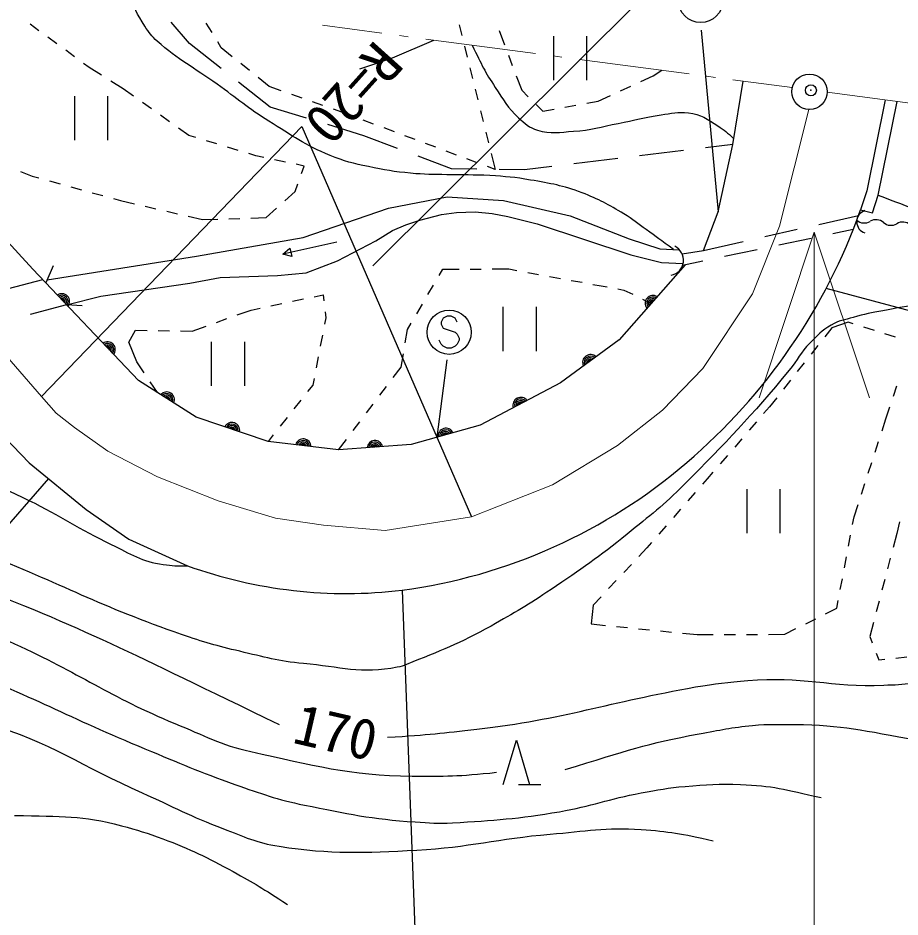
# Model space of a CAD drawing. Units: millimetres, scale not verified. Extents: x 40000 to 680000, y 20000 to 380000.
# Drawn here: x 112771 to 152634, y 243184 to 283832 of the extents above; entities that cross this region are included whole.
import ezdxf
from ezdxf.enums import TextEntityAlignment as Align

# ---------------------------------------------------------------- set-up
doc = ezdxf.new("R2010")
doc.units = ezdxf.units.MM
doc.header["$LTSCALE"] = 1000
doc.header["$PDMODE"] = 32
doc.header["$PDSIZE"] = 500
doc.linetypes.add('CHAIN', pattern=[18.5, 12, -1.5, 3.5, -1.5])
for name, color, linetype, lineweight in [('M-BGD', 7, 'Continuous', 25), ('M-BMK', 2, 'CHAIN', 13), ('M-BMK-HTXT', 7, 'Continuous', 13), ('M-BMK-SRVR', 3, 'Continuous', 25), ('M-STR-HTXT', 7, 'Continuous', 13), ('M-STR-STRC', 7, 'Continuous', 25)]:
    doc.layers.add(name, color=color, linetype=linetype, lineweight=lineweight)
doc.layers.add('M-OTRS', color=6, linetype='Continuous')
doc.styles.add('ＭＳ ゴシック', font='')
doc.styles.get('ＭＳ ゴシック').set_extended_font_data('MS Gothic')

msp = doc.modelspace()

# ---------------------------------------------------------------- linework, layer by layer
at = {"layer": 'M-BGD'}
for p, q in [((113718, 283257), (113315, 283553)), ((120518, 282680), (119689, 283646)), ((121540, 283175), (121282, 283603)), ((132715, 283523), (132835, 283038)), ((114524, 282665), (114121, 282961)), ((134511, 283265), (134758, 282616)), ((136971, 283015), (136971, 281015)), ((138471, 283015), (138471, 281015)), ((121953, 281551), (120518, 282680)), ((121958, 282482), (121798, 282747)), ((132955, 282552), (133075, 282067)), ((115330, 282074), (114927, 282369)), ((122457, 282080), (121958, 282482)), ((134935, 282149), (135113, 281681)), ((115981, 281597), (115734, 281778)), ((123236, 281453), (122847, 281766)), ((116543, 281246), (115981, 281597)), ((133195, 281582), (133315, 281096)), ((141485, 281215), (141867, 281465)), ((117530, 280630), (116968, 280981)), ((124175, 279805), (122740, 280934)), ((124125, 280738), (123626, 281139)), ((135290, 281214), (135536, 280565)), ((140917, 280954), (141485, 281215)), ((117991, 280302), (117530, 280630)), ((124672, 280543), (124125, 280738)), ((133436, 280611), (133556, 280126)), ((135536, 280565), (135834, 280267)), ((140008, 280536), (140463, 280745)), ((115319, 280303), (115319, 278303)), ((116819, 280303), (116819, 278303)), ((125614, 280208), (125143, 280375)), ((138474, 279973), (138986, 280066)), ((138986, 280066), (139554, 280327)), ((118806, 279721), (118399, 280012)), ((125814, 279302), (124175, 279805)), ((126556, 279872), (126085, 280040)), ((127574, 279510), (127027, 279705)), ((136188, 279914), (136486, 279616)), ((136486, 279616), (136998, 279708)), ((137490, 279796), (137982, 279885)), ((119620, 279141), (119213, 279431)), ((127909, 279385), (127574, 279510)), ((133676, 279640), (133796, 279155)), ((120488, 278522), (120027, 278851)), ((128408, 278506), (126770, 279009)), ((128846, 279035), (128378, 279210)), ((129783, 278685), (129314, 278860)), ((120808, 278426), (120488, 278522)), ((129919, 277936), (128408, 278506)), ((130719, 278335), (130251, 278510)), ((133916, 278670), (134036, 278184)), ((121765, 278136), (121287, 278281)), ((131656, 277985), (131188, 278160)), ((145077, 278110), (143845, 277960)), ((122722, 277847), (122244, 277992)), ((123521, 277606), (123201, 277702)), ((132593, 277635), (132125, 277810)), ((134156, 277699), (134333, 276984)), ((142853, 277839), (140867, 277598)), ((123879, 277529), (123521, 277606)), ((124857, 277320), (124368, 277425)), ((125704, 277139), (125346, 277216)), ((132365, 277014), (130855, 277583)), ((133530, 277285), (133061, 277460)), ((139875, 277477), (137889, 277235)), ((112890, 276894), (113414, 276681)), ((125586, 276800), (125704, 277139)), ((133515, 276997), (132365, 277014)), ((134333, 276984), (133998, 277110)), ((135665, 276964), (134515, 276982)), ((136897, 277114), (135665, 276964)), ((113414, 276681), (113719, 276597)), ((114201, 276464), (114683, 276331)), ((115165, 276198), (115647, 276065)), ((125304, 275989), (125422, 276328)), ((116129, 275931), (116611, 275798)), ((117093, 275665), (117397, 275581)), ((124832, 275565), (125304, 275989)), ((117397, 275581), (118033, 275434)), ((118520, 275321), (119007, 275208)), ((123988, 274806), (124460, 275231)), ((119494, 275096), (119982, 274983)), ((120469, 274870), (121105, 274723)), ((123296, 274786), (123988, 274806)), ((148966, 274500), (150764, 274906)), ((121105, 274723), (121796, 274743)), ((122296, 274757), (122796, 274772)), ((146528, 273949), (147991, 274280)), ((150520, 274265), (149601, 274071)), ((127180, 273690), (124738, 273154)), ((143754, 273323), (145552, 273729)), ((148622, 273865), (147155, 273556)), ((124738, 273154), (125064, 273418)), ((125144, 273052), (124738, 273154)), ((125064, 273418), (125144, 273052)), ((146176, 273350), (144708, 273041)), ((141852, 272774), (142835, 272725)), ((143730, 272835), (142811, 272641)), ((114354, 272619), (114025, 271859)), ((131801, 272189), (131965, 272472)), ((131965, 272472), (132707, 272476)), ((133207, 272479), (133707, 272482)), ((134207, 272484), (134948, 272488)), ((134948, 272488), (135315, 272421)), ((112348, 271595), (113890, 272002)), ((135807, 272331), (136299, 272241)), ((136791, 272150), (137283, 272060)), ((137774, 271970), (138266, 271880)), ((131299, 271324), (131550, 271757)), ((138758, 271789), (139125, 271722)), ((139125, 271722), (139396, 271672)), ((139888, 271583), (140158, 271533)), ((140158, 271533), (140553, 271341)), ((125184, 271024), (125673, 271127)), ((126162, 271231), (126566, 271316)), ((126566, 271316), (126596, 271043)), ((141002, 271122), (141396, 270930)), ((114963, 270869), (113315, 270427)), ((115672, 270816), (114963, 270869)), ((123311, 270628), (123716, 270713)), ((124205, 270817), (124694, 270920)), ((130797, 270460), (131048, 270892)), ((134691, 270773), (134691, 268773)), ((136191, 270773), (136191, 268773)), ((122682, 270404), (123311, 270628)), ((126648, 270546), (126678, 270272)), ((120640, 269678), (121269, 269902)), ((121740, 270069), (122211, 270237)), ((126678, 270272), (126622, 269981)), ((130382, 269745), (130546, 270027)), ((150284, 270073), (149558, 269820)), ((150524, 269998), (150284, 270073)), ((117774, 269178), (118085, 269711)), ((118085, 269711), (118612, 269704)), ((119112, 269698), (119612, 269691)), ((120112, 269685), (120640, 269678)), ((130276, 269141), (130382, 269745)), ((149558, 269820), (149233, 269410)), ((151478, 269698), (151001, 269848)), ((152432, 269399), (151955, 269548)), ((118140, 268278), (117774, 269178)), ((121501, 269196), (121501, 267196)), ((123001, 269196), (123001, 267196)), ((126527, 269490), (126433, 268999)), ((148922, 269018), (148612, 268626)), ((118467, 267795), (118140, 268278)), ((126339, 268508), (126245, 268016)), ((130082, 268045), (130189, 268648)), ((129726, 267573), (130082, 268045)), ((148302, 268234), (147992, 267841)), ((126150, 267525), (126094, 267234)), ((119073, 266898), (118746, 267381)), ((126094, 267234), (125863, 266942)), ((129124, 266775), (129425, 267174)), ((147681, 267449), (147371, 267057)), ((152339, 266729), (152496, 267203)), ((147061, 266665), (146736, 266254)), ((125552, 266550), (125242, 266158)), ((128521, 265976), (128822, 266376)), ((146736, 266254), (146469, 265946)), ((152000, 265707), (152181, 266254)), ((124931, 265766), (124620, 265374)), ((127919, 265178), (128220, 265577)), ((146142, 265567), (145815, 265189)), ((151822, 265159), (152000, 265707)), ((124310, 264983), (124078, 264690)), ((127261, 264307), (127617, 264779)), ((145488, 264811), (145162, 264432)), ((151512, 264208), (151667, 264684)), ((144835, 264054), (144508, 263676)), ((151202, 263258), (151357, 263733)), ((143914, 262988), (143706, 262750)), ((144181, 263297), (143914, 262988)), ((150892, 262307), (151047, 262782)), ((143377, 262373), (143049, 261996)), ((145705, 262535), (145705, 260535)), ((147205, 262535), (147205, 260535)), ((150559, 261283), (150737, 261831)), ((142720, 261619), (142392, 261242)), ((150493, 260936), (150559, 261283)), ((152615, 261047), (152485, 260529)), ((142063, 260865), (141735, 260488)), ((150307, 259954), (150400, 260445)), ((152485, 260529), (152319, 259892)), ((141198, 259872), (140836, 259488)), ((141406, 260111), (141198, 259872)), ((150121, 258971), (150214, 259463)), ((152193, 259408), (152067, 258924)), ((140494, 259124), (140151, 258760)), ((139808, 258396), (139465, 258032)), ((149934, 257989), (150028, 258480)), ((151942, 258440), (151816, 257956)), ((139123, 257668), (138761, 257284)), ((149776, 257151), (149841, 257498)), ((151690, 257472), (151564, 256989)), ((138761, 257284), (138678, 256434)), ((149271, 256896), (149776, 257151)), ((148377, 256447), (148824, 256671)), ((151438, 256505), (151273, 255868)), ((138678, 256434), (139328, 256368)), ((139825, 256318), (140323, 256268)), ((140820, 256218), (141318, 256167)), ((141815, 256117), (142313, 256067)), ((147426, 255967), (147931, 256222)), ((142810, 256017), (143460, 255951)), ((143460, 255951), (144193, 255954)), ((144693, 255956), (145193, 255958)), ((145693, 255960), (146193, 255962)), ((146693, 255964), (147426, 255967)), ((151273, 255868), (151383, 255576)), ((151561, 255109), (151672, 254818)), ((152448, 254893), (152946, 254942)), ((151672, 254818), (151951, 254845)), ((134696, 249178), (135296, 251178)), ((135296, 251178), (135896, 249178)), ((135396, 249178), (136396, 249178))]:
    msp.add_line(p, q, dxfattribs=at)
for points in [[(142917, 272664), (139942, 269273), (137284, 267332), (133652, 265415), (130535, 264549), (127261, 264307), (124078, 264690), (120829, 265790), (118213, 267440), (113436, 272481), (97068, 290379)], [(128223, 281531), (129690, 282031), (131565, 282833)], [(142787, 273173), (143754, 273323), (144418, 275074), (145077, 278110), (145553, 280975)], [(151962, 280124), (151138, 276020), (150853, 275152)], [(150853, 275152), (151395, 275027), (151653, 275816), (152505, 280052)], [(99135, 277227), (106186, 271163), (106744, 271065), (106690, 270659), (107423, 270295), (108478, 268810), (111391, 265656), (113274, 263723), (115849, 261615), (117782, 260265), (120431, 259066)], [(114086, 272000), (120844, 273060), (125657, 273903), (129523, 275236), (132161, 275741), (134716, 275575), (137721, 274892), (140387, 273847), (141787, 273392), (142664, 273354)], [(128939, 273761), (129702, 274227), (130295, 274481), (130931, 274693), (131906, 274947), (132584, 275032), (133432, 275074), (134195, 274989), (134915, 274862), (136229, 274523), (140467, 273123), (141852, 272774)], [(114963, 270869), (116520, 271256), (120545, 271849), (121912, 272093), (124495, 272188), (125789, 272304), (127214, 272847), (128939, 273761)]]:
    msp.add_lwpolyline(points, dxfattribs=at)
for centre, radius, start, end in [((125573, 284131), 26828, 310.5135, 340.4462), ((151210, 274618), 531, 108.687, 251.8747), ((151022, 275072), 510, 228.4662, 301.4757), ((151554, 274203), 510, 48.4662, 121.4757), ((152230, 274966), 510, 228.4662, 301.4757), ((152763, 274096), 510, 48.4662, 121.4757), ((142157, 272878), 695, 281.4524, 65.0152), ((114753, 271012), 354, 322.258, 124.6632), ((114753, 271012), 283, 324.4821, 122.4391), ((114753, 271012), 212, 328.2284, 118.6928), ((114753, 271012), 142, 335.9401, 110.9811), ((141470, 270933), 354, 57.5288, 219.934), ((141470, 270933), 283, 59.7529, 217.7099), ((141470, 270933), 212, 63.4992, 213.9636), ((114753, 271012), 100, 346.2578, 100.6634), ((141470, 270933), 142, 71.2109, 206.2519), ((141470, 270933), 100, 81.5286, 195.9342), ((116817, 268834), 354, 322.258, 124.6632), ((116817, 268834), 283, 324.4821, 122.4391), ((116817, 268834), 212, 328.2284, 118.6928), ((116817, 268834), 142, 335.9401, 110.9811), ((116817, 268834), 100, 346.2578, 100.6634), ((138645, 268259), 354, 44.9421, 207.3473), ((138645, 268259), 283, 47.1661, 205.1232), ((138645, 268259), 212, 50.9124, 201.3769), ((138645, 268259), 142, 58.6242, 193.6652), ((138645, 268259), 100, 68.9418, 183.3475), ((119492, 266569), 354, 336.563, 138.9682), ((119492, 266569), 283, 338.787, 136.7441), ((119492, 266569), 212, 342.5333, 132.9978), ((119492, 266569), 142, 350.2451, 125.2861), ((119492, 266569), 100, 0.5627, 114.9684), ((135493, 266326), 354, 36.6101, 199.0153), ((135493, 266326), 283, 38.8341, 196.7912), ((135493, 266326), 212, 42.5804, 193.0449), ((135493, 266326), 142, 50.2922, 185.3332), ((135493, 266326), 100, 60.6098, 175.0155), ((122436, 265189), 354, 350.0984, 152.5036), ((122436, 265189), 283, 352.3225, 150.2796), ((122436, 265189), 212, 356.0688, 146.5332), ((122436, 265189), 142, 3.7805, 138.8215), ((122436, 265189), 100, 14.0982, 128.5038), ((132108, 264930), 354, 24.3373, 186.7425), ((132108, 264930), 283, 26.5614, 184.5185), ((132108, 264930), 212, 30.3077, 180.7721), ((132108, 264930), 142, 38.0194, 173.0604), ((132108, 264930), 100, 48.3371, 162.7427), ((125663, 264445), 354, 1.931, 164.3362), ((125663, 264445), 283, 4.155, 162.1121), ((125663, 264445), 212, 7.9013, 158.3658), ((128902, 264374), 354, 13.0177, 175.4229), ((128902, 264374), 283, 15.2417, 173.1988), ((125663, 264445), 142, 15.6131, 150.6541), ((125663, 264445), 100, 25.9307, 140.3364), ((128902, 264374), 212, 18.9881, 169.4525), ((128902, 264374), 142, 26.6998, 161.7408), ((128902, 264374), 100, 37.0174, 151.4231), ((126814, 282575), 24839, 277.6756, 310.668), ((127623, 279045), 21234, 250.2033, 276.7838)]:
    msp.add_arc(centre, radius, start, end, dxfattribs=at)
for points, knots in [([(142400, 273366), (141804, 273803), (141651, 273916), (141166, 274261), (140773, 274542), (140570, 274725), (140156, 274972), (139446, 275397), (139040, 275634), (138267, 275928), (137389, 276261), (136859, 276345), (135934, 276506), (135220, 276629), (134813, 276663), (134090, 276705), (133334, 276749), (132908, 276722), (132151, 276744), (131513, 276763), (131154, 276751), (130518, 276811), (129766, 276882), (129347, 276956), (128608, 277111), (127920, 277255), (127530, 277349), (126880, 277616), (125736, 278087), (125167, 278510), (124114, 279161), (123159, 279751), (122689, 280179), (121776, 280833), (120714, 281593), (120036, 281916), (119059, 282782), (118803, 283009), (118691, 283173), (118504, 283460), (118153, 283998), (117997, 284336), (117804, 284948), (117494, 285931), (117530, 286533), (117321, 287542), (117179, 288228), (117112, 288616), (116926, 289292), (116780, 289824), (116668, 290113), (116493, 290636), (116203, 291506), (116096, 291783), (115704, 292847)], [0, 0, 0, 0, 1, 1, 1, 2, 2, 2, 3, 3, 3, 4, 4, 4, 5, 5, 5, 6, 6, 6, 7, 7, 7, 8, 8, 8, 9, 9, 9, 10, 10, 10, 11, 11, 11, 12, 12, 12, 13, 13, 13, 14, 14, 14, 15, 15, 15, 16, 16, 16, 17, 17, 17, 18, 18, 18, 18]), ([(133301, 282602), (133740, 281691), (133869, 281396), (134342, 280690), (134718, 280130), (134895, 279774), (135394, 279320), (135690, 279052), (135867, 278874), (136250, 278761), (136860, 278581), (137243, 278671), (137879, 278709), (138679, 278756), (139113, 278916), (139901, 279065), (140658, 279207), (141072, 279349), (141836, 279455), (142315, 279522), (142591, 279598), (143072, 279544), (143638, 279481), (143928, 279264), (144402, 278948), (144701, 278748), (144817, 278659), (145121, 278375)], [0, 0, 0, 0, 1, 1, 1, 2, 2, 2, 3, 3, 3, 4, 4, 4, 5, 5, 5, 6, 6, 6, 7, 7, 7, 8, 8, 8, 9, 9, 9, 9]), ([(151653, 275816), (153226, 275224), (153727, 275066), (154963, 274393), (155799, 273938), (156250, 273651), (157040, 273122), (158007, 272473), (158521, 272058), (159370, 271260), (159674, 270975), (160186, 270790), (160104, 270485), (160075, 270377), (159913, 270346), (159771, 270300), (159568, 270235), (159442, 270244), (159228, 270239), (158664, 270227), (158345, 270241), (157784, 270306), (157148, 270380), (156798, 270467), (156162, 270550), (155162, 270681), (154605, 270863), (153596, 270843), (152913, 270829), (152537, 270716), (151863, 270598), (151334, 270506), (151039, 270442), (150523, 270295), (150125, 270181), (149881, 270153), (149523, 269947), (149096, 269701), (148912, 269477), (148560, 269132), (148132, 268712), (148012, 268372), (147630, 267909), (145882, 265797), (144810, 264688), (142882, 262739), (141941, 261788), (141334, 261338), (140297, 260493), (139010, 259445), (138237, 258922), (136863, 257993), (135835, 257298), (135232, 256947), (134150, 256340), (132722, 255539), (131852, 255220), (130335, 254603), (130175, 254537), (130081, 254509), (129912, 254475), (128286, 254154), (127323, 254492), (125673, 254646), (124532, 254752), (123907, 254937), (122791, 255197), (121750, 255440), (121174, 255613), (120163, 255960), (116575, 257191), (114707, 258254), (111178, 259649), (108493, 260710), (106978, 261277), (104270, 262277), (103381, 262605), (102881, 262785), (101981, 263083), (101428, 263266), (101118, 263370), (100555, 263523), (99052, 263932), (98222, 264238), (96683, 264482), (95452, 264677), (94751, 264757), (93504, 264779), (92527, 264796), (92174, 264782), (91004, 264695)], [0, 0, 0, 0, 1, 1, 1, 2, 2, 2, 3, 3, 3, 4, 4, 4, 5, 5, 5, 6, 6, 6, 7, 7, 7, 8, 8, 8, 9, 9, 9, 10, 10, 10, 11, 11, 11, 12, 12, 12, 13, 13, 13, 14, 14, 14, 15, 15, 15, 16, 16, 16, 17, 17, 17, 18, 18, 18, 19, 19, 19, 20, 20, 20, 21, 21, 21, 22, 22, 22, 23, 23, 23, 24, 24, 24, 25, 25, 25, 26, 26, 26, 27, 27, 27, 28, 28, 28, 29, 29, 29, 30, 30, 30, 30]), ([(89478, 266390), (90715, 266779), (91093, 266880), (92148, 267110), (93585, 267424), (94412, 267516), (95878, 267619), (96803, 267683), (97329, 267663), (98252, 267576), (99322, 267476), (99928, 267394), (100964, 267109), (102550, 266674), (103417, 266350), (104948, 265753), (108262, 264460), (110060, 263584), (113255, 262022), (114739, 261296), (115500, 260752), (116985, 260029), (117870, 259599), (118361, 259253), (119337, 259125), (119761, 259069), (119945, 259044), (120431, 259066)], [0, 0, 0, 0, 1, 1, 1, 2, 2, 2, 3, 3, 3, 4, 4, 4, 5, 5, 5, 6, 6, 6, 7, 7, 7, 8, 8, 8, 9, 9, 9, 9]), ([(93419, 262533), (96124, 262259), (96879, 262231), (99067, 261844), (99577, 261753), (99863, 261707), (100370, 261599), (101486, 261363), (102125, 261271), (103210, 260921), (105941, 260039), (107440, 259450), (110118, 258420), (115900, 256195), (117771, 255167), (124571, 251891)], [0, 0, 0, 0, 1, 1, 1, 2, 2, 2, 3, 3, 3, 4, 4, 4, 5, 5, 5, 5]), ([(94097, 260964), (95773, 260640), (96203, 260563), (97548, 260279), (97922, 260200), (98133, 260160), (98505, 260074), (100979, 259504), (102344, 259096), (104778, 258378), (106127, 257980), (106872, 257722), (108206, 257276), (108491, 257181), (108650, 257126), (108932, 257021), (110386, 256477), (111205, 256178), (112619, 255537), (115498, 254232), (116941, 253133), (119866, 251934), (121189, 251391), (121902, 250968), (123299, 250662), (126112, 250046), (127709, 249590), (130589, 249559), (132081, 249543), (132659, 249542), (134404, 249728)], [0, 0, 0, 0, 1, 1, 1, 2, 2, 2, 3, 3, 3, 4, 4, 4, 5, 5, 5, 6, 6, 6, 7, 7, 7, 8, 8, 8, 9, 9, 9, 10, 10, 10, 10]), ([(99524, 256491), (100771, 256466), (101140, 256460), (102168, 256346), (103178, 256234), (103740, 256127), (104735, 255919), (105566, 255746), (106028, 255634), (106851, 255424), (107102, 255360), (107241, 255315), (107490, 255241), (108420, 254967), (108955, 254857), (109864, 254520), (113313, 253242), (115107, 252186), (118510, 250789), (120091, 250140), (120965, 249742), (122578, 249178), (123785, 248757), (124462, 248497), (125715, 248245), (127652, 247856), (128744, 247612), (130716, 247482), (131377, 247438), (131750, 247400), (132411, 247439), (134306, 247553), (135373, 247628), (137243, 247947), (138700, 248196), (139479, 248521), (140931, 248795), (141704, 248941), (142140, 249018), (142923, 249091), (143896, 249183), (144447, 249210), (145424, 249176), (146865, 249124), (147414, 248958), (149069, 248582)], [0, 0, 0, 0, 1, 1, 1, 2, 2, 2, 3, 3, 3, 4, 4, 4, 5, 5, 5, 6, 6, 6, 7, 7, 7, 8, 8, 8, 9, 9, 9, 10, 10, 10, 11, 11, 11, 12, 12, 12, 13, 13, 13, 14, 14, 14, 15, 15, 15, 15]), ([(129477, 251313), (131389, 251424), (131941, 251498), (133514, 251678), (137417, 252122), (139519, 252913), (143390, 253584), (144310, 253743), (144833, 253798), (145763, 253880), (148156, 254091), (149509, 253569), (151909, 253668), (152419, 253689), (152708, 253689), (153213, 253767), (154120, 253907), (154642, 253941), (155523, 254200), (156056, 254357), (156252, 254420), (156867, 254666)], [0, 0, 0, 0, 1, 1, 1, 2, 2, 2, 3, 3, 3, 4, 4, 4, 5, 5, 5, 6, 6, 6, 7, 7, 7, 7]), ([(104714, 252939), (106586, 252813), (107144, 252799), (108677, 252528), (109745, 252340), (110350, 252245), (111389, 251935), (114258, 251078), (115647, 250014), (118382, 248797), (119804, 248164), (120570, 247734), (122027, 247186), (123002, 246819), (123540, 246536), (124570, 246381), (126978, 246018), (128370, 246083), (130801, 246210), (133165, 246334), (134460, 246735), (136819, 246930), (138422, 247063), (139327, 247254), (140931, 247142), (142218, 247051), (142718, 246963), (144194, 246633)], [0, 0, 0, 0, 1, 1, 1, 2, 2, 2, 3, 3, 3, 4, 4, 4, 5, 5, 5, 6, 6, 6, 7, 7, 7, 8, 8, 8, 9, 9, 9, 9]), ([(137498, 249855), (140333, 250709), (141149, 251027), (143559, 251465), (144499, 251635), (145024, 251759), (145975, 251846), (146717, 251913), (147137, 251894), (147882, 251888), (150086, 251870), (150891, 251627), (153477, 251167)], [0, 0, 0, 0, 1, 1, 1, 2, 2, 2, 3, 3, 3, 4, 4, 4, 4]), ([(112618, 247781), (114837, 247717), (115617, 247800), (117450, 247314), (118189, 247118), (118598, 246986), (119315, 246720), (120599, 246244), (121290, 245892), (122493, 245236), (123478, 244700), (123816, 244492), (124951, 243753)], [0, 0, 0, 0, 1, 1, 1, 2, 2, 2, 3, 3, 3, 4, 4, 4, 4])]:
    msp.add_open_spline(points, degree=3, knots=knots, dxfattribs=at)
at = {"layer": 'M-BMK'}
msp.add_lwpolyline([(148517, 279697), (147187, 274423), (145971, 271357), (143729, 267982), (141896, 266099), (139872, 264508), (136922, 262725), (133273, 261275), (129365, 260667), (126582, 260900), (124416, 261217), (121817, 262000), (119075, 263092), (116826, 264241), (115325, 265314), (114492, 265958), (113837, 266714), (110441, 270624), (104963, 276652), (93646, 289220), (90846, 292419)], dxfattribs=at)
at = {"layer": 'M-BMK-HTXT'}
for p, q in [((129221, 283144), (126536, 283500)), ((130410, 282986), (130014, 283039)), ((136160, 282223), (131203, 282881)), ((137349, 282065), (136953, 282117)), ((143099, 281301), (138142, 281959)), ((144288, 281143), (143892, 281196)), ((147766, 280682), (145082, 281038)), ((154993, 279722), (149344, 280472))]:
    msp.add_line(p, q, dxfattribs=at)
at = {"layer": 'M-BMK-SRVR'}
msp.add_lwpolyline([(113837, 266714), (125598, 278926), (133273, 261275)], dxfattribs=at)
msp.add_circle((148544, 280497), 800, dxfattribs=at)
at = {"layer": 'M-OTRS'}
msp.add_point((148607, 280561), dxfattribs=at)
at = {"layer": 'M-STR-HTXT'}
for p, q in [((128804, 272622), (145811, 289550)), ((148762, 274155), (146262, 266655)), ((148762, 274155), (148762, 238533)), ((148762, 274155), (151262, 266655))]:
    msp.add_line(p, q, dxfattribs=at)
at = {"layer": 'M-STR-STRC'}
for p, q in [((143650, 283277), (144418, 275074)), ((161338, 268361), (149292, 271597)), ((132167, 270351), (131986, 270260)), ((132349, 270351), (132167, 270351)), ((132531, 270260), (132349, 270351)), ((131986, 270260), (131895, 270078)), ((131895, 270078), (131895, 269987)), ((131895, 269987), (131986, 269805)), ((132622, 270078), (132531, 270260)), ((131986, 269805), (132531, 269623)), ((132531, 269623), (132622, 269532)), ((132622, 269532), (132713, 269351)), ((131895, 269078), (131804, 269260)), ((132713, 269260), (132622, 269078)), ((132713, 269351), (132713, 269260)), ((131986, 268987), (131895, 269078)), ((132167, 268896), (131986, 268987)), ((132349, 268896), (132167, 268896)), ((132531, 268987), (132349, 268896)), ((132622, 269078), (132531, 268987)), ((132158, 268374), (131708, 264875)), ((114147, 263009), (100833, 247762)), ((130131, 257959), (130778, 240884))]:
    msp.add_line(p, q, dxfattribs=at)
for centre in [(143625, 284626), (132258, 269623)]:
    msp.add_circle(centre, 1000, dxfattribs=at)

# ---------------------------------------------------------------- texts
at = {"layer": 'M-BGD', "style": 'ＭＳ ゴシック'}
msp.add_text('170', height=1833, rotation=346.944, dxfattribs=at).set_placement((124986, 250539), align=Align.BOTTOM_LEFT)
at = {"layer": 'M-BMK-SRVR', "style": 'ＭＳ ゴシック'}
msp.add_text('R=20', height=1833, rotation=228.068, dxfattribs=at).set_placement((129610, 282280), align=Align.MIDDLE_LEFT)

doc.saveas('drawing.dxf')
